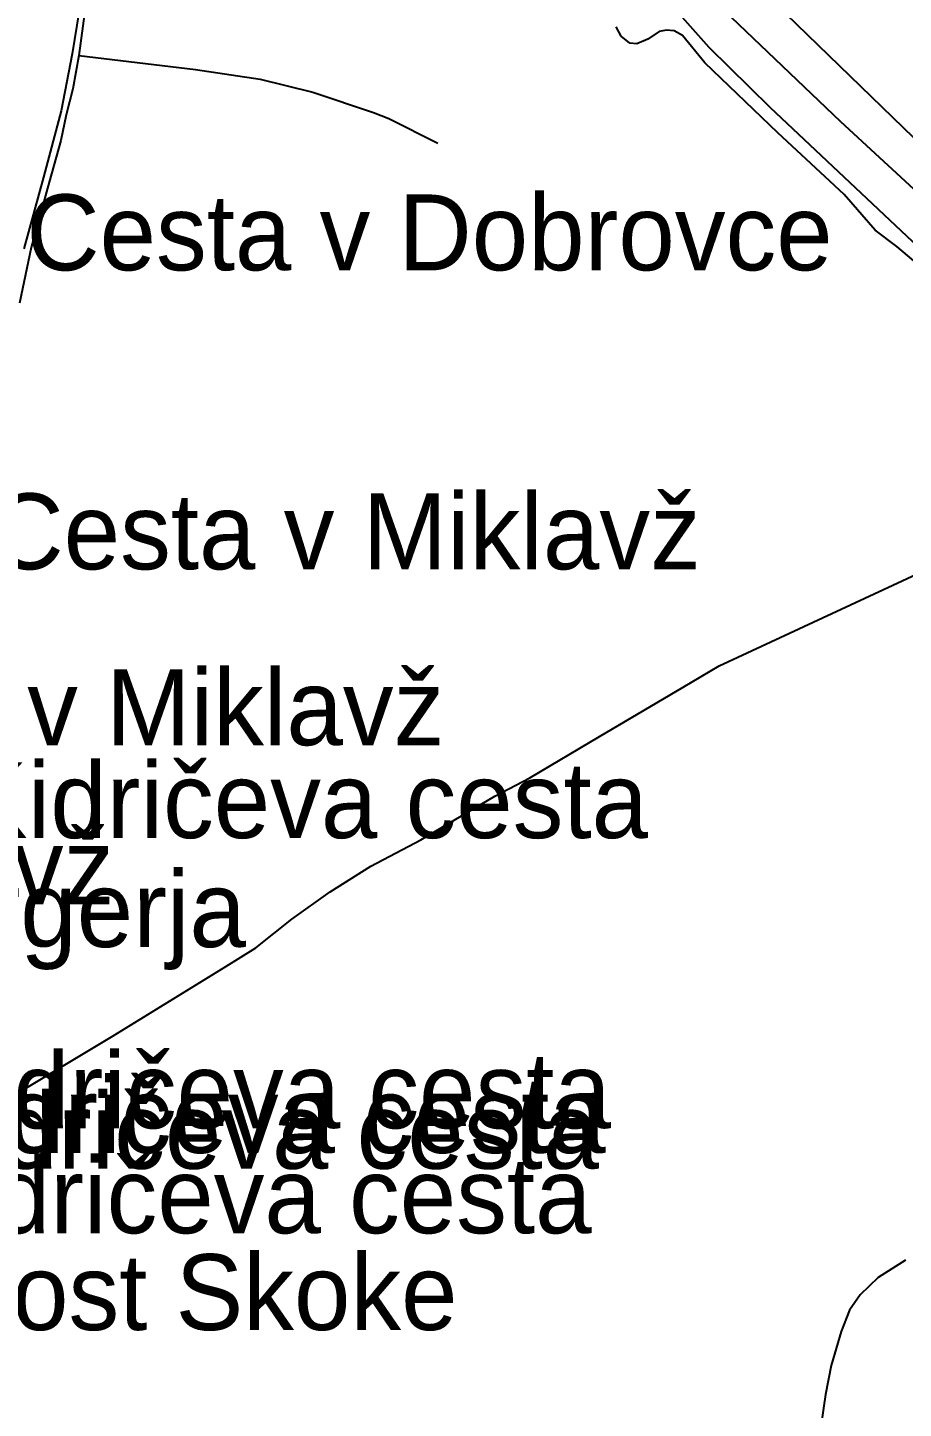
# Model space of a CAD drawing. Extents: x -8864 to 13231, y -7697 to 8949.
# Drawn here: x 1225 to 1941, y 676 to 1805 of the extents above; entities that cross this region are included whole.
import ezdxf

# ---------------------------------------------------------------- set-up
doc = ezdxf.new("R2010")
doc.units = 0
for name, color, linetype in [('OSM_HIGHWAY_CYCLEWAY', 8, 'CONTINUOUS'), ('OSM_HIGHWAY_PATH', 8, 'CONTINUOUS'), ('OSM_HIGHWAY_TERTIARY', 8, 'CONTINUOUS'), ('OSM_HIGHWAY_TRACK', 8, 'CONTINUOUS'), ('OSM_HIGHWAY_UNCLASSIFIED', 8, 'CONTINUOUS'), ('OSM_LABELS', 8, 'CONTINUOUS'), ('OSM_WATERWAY_CANAL', 4, 'CONTINUOUS')]:
    doc.layers.add(name, color=color, linetype=linetype)

msp = doc.modelspace()

# ---------------------------------------------------------------- linework, layer by layer
at = {"layer": 'OSM_HIGHWAY_CYCLEWAY'}
for p, q in [((1270.551441, 1838.619232), (1261.677015, 1783.677818)), ((1261.677015, 1783.677818), (1252.84853, 1737.098264)), ((1252.84853, 1737.098264), (1238.369202, 1682.946334)), ((1238.369202, 1682.946334), (1222.274254, 1624.135338))]:
    msp.add_line(p, q, dxfattribs=at)
at = {"layer": 'OSM_HIGHWAY_PATH'}
for p, q in [((1749.747512, 1825.887412), (1782.38917, 1789.159728)), ((1915.497913, 1748.673655), (1845.582132, 1816.057781)), ((1782.38917, 1789.159728), (1832.197751, 1740.100527)), ((1832.197751, 1740.100527), (2025.697007, 1557.963237)), ((1987.044629, 1678.987795), (1915.497913, 1748.673655))]:
    msp.add_line(p, q, dxfattribs=at)
at = {"layer": 'OSM_HIGHWAY_TERTIARY'}
for p, q in [((1275.620355, 1844.657116), (1267.174718, 1782.387957)), ((1267.174718, 1782.387957), (1262.14409, 1754.978408)), ((1262.14409, 1754.978408), (1256.860781, 1733.929208)), ((1256.860781, 1733.929208), (1252.473338, 1712.802172)), ((1252.473338, 1712.802172), (1242.932755, 1678.8766)), ((1242.932755, 1678.8766), (1228.108864, 1625.425199)), ((1228.108864, 1625.425199), (1218.667822, 1579.790801))]:
    msp.add_line(p, q, dxfattribs=at)
at = {"layer": 'OSM_HIGHWAY_TRACK'}
for p, q in [((1267.174718, 1782.387957), (1362.435065, 1770.845924)), ((1362.435065, 1770.845924), (1415.352376, 1762.862128)), ((1415.352376, 1762.862128), (1458.468767, 1752.420924)), ((1458.468767, 1752.420924), (1508.039982, 1735.708327)), ((1508.039982, 1735.708327), (1520.57444, 1730.793511)), ((1520.57444, 1730.793511), (1560.765868, 1710.700588)), ((1790.888405, 1283.445202), (2120.896098, 1436.716289)), ((1761.439704, 1265.976479), (1790.888405, 1283.445202)), ((1693.062973, 1225.557123), (1761.439704, 1265.976479)), ((1635.911359, 1191.620431), (1693.062973, 1225.557123)), ((1607.458063, 1176.653594), (1635.911359, 1191.620431)), ((1546.952697, 1141.160174), (1607.458063, 1176.653594)), ((1505.903688, 1119.599477), (1546.952697, 1141.160174)), ((1472.680101, 1098.528039), (1505.903688, 1119.599477)), ((1441.217616, 1076.322412), (1472.680101, 1098.528039)), ((1411.990967, 1052.849163), (1441.217616, 1076.322412)), ((1387.389126, 1037.526502), (1411.990967, 1052.849163)), ((1295.20688, 980.917165), (1387.389126, 1037.526502)), ((1209.280378, 929.233763), (1295.20688, 980.917165)), ((1943.29271, 797.501133), (1920.903733, 783.145868)), ((1920.903733, 783.145868), (1906.232981, 768.946276)), ((1906.232981, 768.946276), (1897.435124, 756.59252)), ((1897.435124, 756.59252), (1890.643393, 739.146036)), ((1890.643393, 739.146036), (1882.304954, 711.202751)), ((1882.304954, 711.202751), (1877.825627, 687.429276)), ((1877.825627, 687.429276), (1865.628076, 605.445256))]:
    msp.add_line(p, q, dxfattribs=at)
at = {"layer": 'OSM_HIGHWAY_UNCLASSIFIED'}
for p, q in [((1710.536176, 1798.222115), (1706.600494, 1805.850087)), ((1717.82561, 1792.473337), (1710.536176, 1798.222115)), ((1732.458077, 1795.609034), (1723.545366, 1791.783928)), ((1741.868492, 1802.080579), (1732.458077, 1795.609034)), ((1747.664817, 1803.159169), (1741.868492, 1802.080579)), ((1754.142612, 1802.414163), (1747.664817, 1803.159169)), ((1760.819489, 1798.722492), (1754.142612, 1802.414163)), ((1779.165586, 1776.427909), (1760.819489, 1798.722492)), ((1723.545366, 1791.783928), (1717.82561, 1792.473337)), ((1838.660233, 1719.084685), (1779.165586, 1776.427909)), ((1893.085966, 1668.735623), (1838.660233, 1719.084685)), ((1918.392248, 1639.502476), (1893.085966, 1668.735623)), ((1936.232985, 1626.303639), (1918.392248, 1639.502476)), ((1993.162547, 1577.767053), (1936.232985, 1626.303639))]:
    msp.add_line(p, q, dxfattribs=at)
at = {"layer": 'OSM_WATERWAY_CANAL'}
for p, q in [((1800.520872, 1813.822763), (1889.954266, 1728.391701)), ((1889.954266, 1728.391701), (2356.554623, 1297.667033))]:
    msp.add_line(p, q, dxfattribs=at)

# ---------------------------------------------------------------- texts
at = {"layer": 'OSM_LABELS'}
for s, p in [('Cesta v Dobrovce', (1224.23697, 1606.709941)), ('Cesta v Miklavž', (1194.894029, 1362.249097)), ('Cesta v Miklavž', (985.151143, 1218.420703)), ('Kidričeva cesta', (1170.056341, 1142.472361)), ('Cesta v Miklavž', (715.241273, 1088.337024)), ('Ulica Ludvika Plambergerja', (393.89279, 1053.391974)), ('Kidričeva cesta', (1139.66202, 905.15968)), ('Kidričeva cesta', (1135.436572, 885.039339)), ('Kidričeva cesta', (1130.092008, 872.124049)), ('Kidričeva cesta', (1123.857149, 819.363245)), ('Krajevna skupnost Skoke', (640.680009, 740.242418))]:
    msp.add_text(s, height=62.042552, dxfattribs=at).set_placement(p)

doc.saveas('drawing.dxf')
